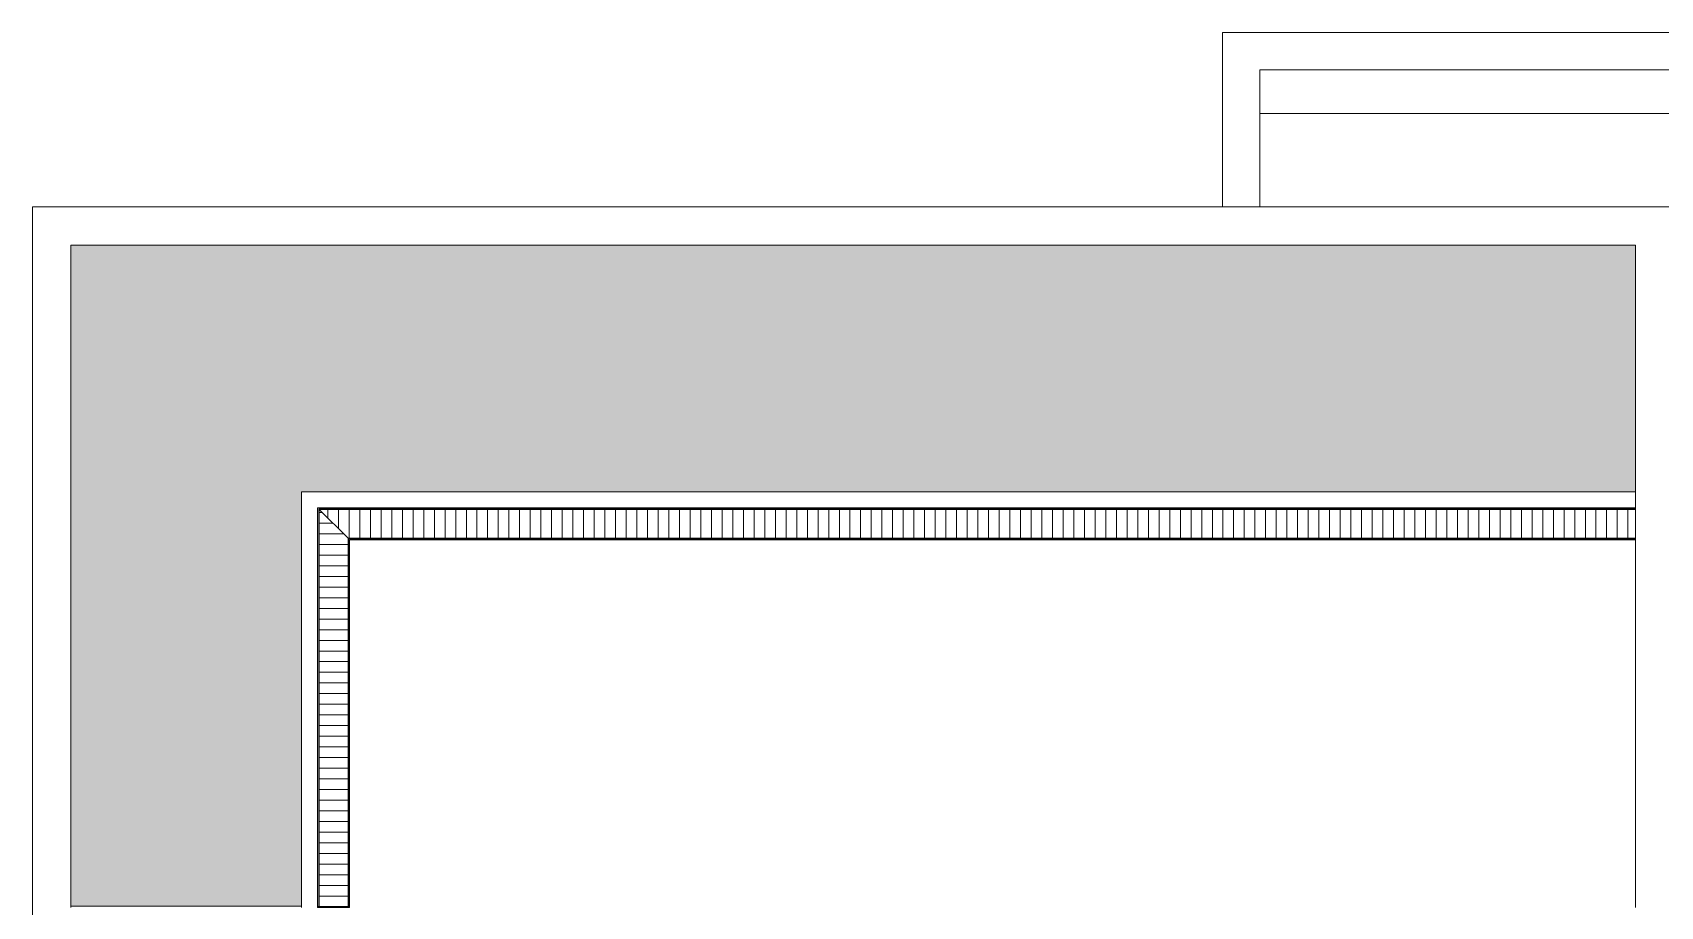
# Model space of a CAD drawing. Header units: millimetres. Extents: x 15878 to 679837, y -72324 to 391440.
# Drawn here: x 502865 to 518140, y 45718 to 53917 of the extents above; entities that cross this region are included whole.
import ezdxf

# ---------------------------------------------------------------- set-up
doc = ezdxf.new("R2010")
doc.units = ezdxf.units.MM
for name, color, linetype, lineweight in [('A-FLOR', 192, 'Continuous', 5), ('A-FLOR-PATT', 8, 'Continuous', 5), ('A-WALL', 113, 'Continuous', 5), ('Q-CASE', 31, 'Continuous', 5)]:
    doc.layers.add(name, color=color, linetype=linetype, lineweight=lineweight)

# ---------------------------------------------------------------- blocks, each defined once
blk = doc.blocks.new('DLN-Surface Channel-L1 - 300x200 _WD_-5516632-FOOTPRINT 1_F')
at = {"layer": 'Q-CASE'}
h = blk.add_hatch(dxfattribs=at)
h.set_pattern_fill('FP_3714', color=256, style=0, pattern_type=2)
h.set_pattern_definition([(0, (465350.23, 85), (0, 100), [])])
h.paths.add_polyline_path([(15, 3440), (15, -15), (285, -285), (285, 3440)], flags=0)
h = blk.add_hatch(dxfattribs=at)
h.set_pattern_fill('FP_3713', color=256, style=0, pattern_type=2)
h.set_pattern_definition([(90, (465365.23, 0), (-100, 6e-15), [])])
h.paths.add_polyline_path([(-495, -15), (-12065, -15), (-12065, -285), (285, -285), (15, -15), (0, -15)], flags=0)
for p, q in [((0, 3450), (25, 3450)), ((0, 3440), (0, 3450)), ((300, 3440), (0, 3440)), ((0, 3440), (10, 3440)), ((0, 0), (0, 3440)), ((10, -10), (10, 3440)), ((285, 3440), (15, 3440)), ((15, 3440), (15, -15)), ((25, 3450), (125, 3450)), ((125, 3450), (300, 3450)), ((285, -285), (285, 3440)), ((300, 3440), (290, 3440)), ((290, 3440), (290, -290)), ((300, 3440), (300, 3450)), ((300, -300), (300, 3440)), ((-12065, 0), (0, 0)), ((10, -10), (-12065, -10)), ((15, -15), (-12065, -15)), ((285, -285), (15, -15)), ((15, -15), (285, -285)), ((-12065, -285), (285, -285)), ((290, -290), (-12065, -290)), ((300, -300), (-12065, -300))]:
    blk.add_line(p, q, dxfattribs=at)

msp = doc.modelspace()

# ---------------------------------------------------------------- hatches: boundary and pattern name
at = {"layer": 'A-FLOR-PATT'}
h = msp.add_hatch(dxfattribs=at)
h.set_pattern_fill('FP_3719', color=256, style=0, pattern_type=2)
h.set_pattern_definition([(90, (510589.52, 48863.74), (-179.605, 179.605), [47.625, -311.585]), (45, (510589.52, 48863.74), (-179.605, 179.605), [47.625, -206.375]), (135, (510589.52, 48863.74), (-179.605, -179.605), [47.625, -206.375])])
h.paths.add_polyline_path([(505389.5, 45720), (505389.5, 49607.5), (517904.5, 49607.5), (517904.5, 51922.5), (503224.5, 51920.1), (503224.5, 45720), (503608.2, 45720)], flags=0)

# ---------------------------------------------------------------- linework, layer by layer
at = {"layer": 'A-FLOR'}
for p, q in [((555799.5, 53917.5), (514029.5, 53917.5)), ((514029.5, 53917.5), (514029.5, 52282.5)), ((514379.5, 52282.5), (514379.5, 53567.5)), ((514379.5, 53567.5), (555449.5, 53567.5)), ((502864.5, 52282.5), (502864.5, 45480.6)), ((518264.5, 52282.5), (502864.5, 52282.5)), ((503224.5, 45707.5), (503224.5, 51922.5)), ((503224.5, 51922.5), (517904.5, 51922.5)), ((517904.5, 51922.5), (517904.5, 45707.5)), ((505389.5, 45720), (505389.5, 49607.5)), ((517904.5, 49157.5), (505839.5, 49157.5)), ((505839.5, 49157.5), (505839.5, 45707.5)), ((503224.5, 45720), (505389.5, 45720))]:
    msp.add_line(p, q, dxfattribs=at)
at = {"layer": 'A-FLOR', "color": 253}
msp.add_line((555449.5, 53157.5), (514379.5, 53157.5), dxfattribs=at)
at = {"layer": 'A-WALL', "color": 253}
for p, q in [((505389.5, 49607.5), (517904.5, 49607.5)), ((505539.5, 49457.5), (517904.5, 49457.5)), ((505539.5, 45707.5), (505539.5, 49457.5)), ((505389.5, 45707.5), (505389.5, 45720))]:
    msp.add_line(p, q, dxfattribs=at)

# ---------------------------------------------------------------- block references
at = {"layer": 'Q-CASE', "rotation": 180}
msp.add_blockref('DLN-Surface Channel-L1 - 300x200 _WD_-5516632-FOOTPRINT 1_F', (505839.5, 49157.5), dxfattribs=at)

doc.saveas('drawing.dxf')
